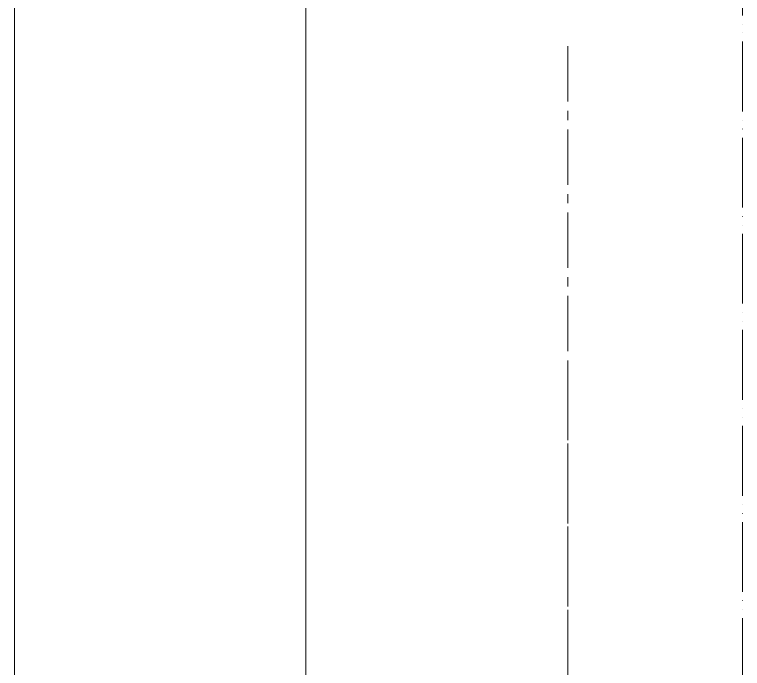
# Model space of a CAD drawing. Header units: millimetres. Extents: x 163705 to 1616509, y 81827 to 302547.
# Drawn here: x 204528 to 207028, y 159149 to 161396 of the extents above; entities that cross this region are included whole.
import ezdxf

# ---------------------------------------------------------------- set-up
doc = ezdxf.new("R2010")
doc.units = ezdxf.units.MM
doc.header["$LTSCALE"] = 10
doc.linetypes.add('ACAD_ISO05W100', pattern=[33, 24, -3, 0, -3, 0, -3])
doc.linetypes.add('CENTER2', pattern=[28.575, 19.05, -3.175, 3.175, -3.175])
for name, color, linetype, lineweight in [('1-中心线', 1, 'CENTER2', 0), ('1-双点线', 8, 'ACAD_ISO05W100', 0), ('1-建筑轮廓', 7, 'Continuous', 20)]:
    doc.layers.add(name, color=color, linetype=linetype, lineweight=lineweight)

# ---------------------------------------------------------------- blocks, each defined once
blk = doc.blocks.new('G$C5C029050')
for p, q in [((22818.6, 77039.4), (22818.6, 9039.4)), ((23818.6, 77039.4), (23818.6, 9039.4))]:
    blk.add_line(p, q)
at = {"layer": '1-双点线'}
blk.add_line((25318.6, 77039.4), (25318.6, 45039.4), dxfattribs=at)
blk = doc.blocks.new('A$C5a2f2e4f')
at = {"layer": '1-中心线'}
blk.add_line((7003, 19127.4), (7003, 0), dxfattribs=at)

msp = doc.modelspace()

# ---------------------------------------------------------------- linework, layer by layer
at = {"layer": '1-中心线'}
msp.add_line((206427.833, 161286.876), (206427.833, 140759.499), dxfattribs=at)

# ---------------------------------------------------------------- block references
msp.add_blockref('A$C5a2f2e4f', (199424.833, 141059.499))
at = {"layer": '1-建筑轮廓'}
msp.add_blockref('G$C5C029050', (181709.24, 95820.209), dxfattribs=at)

doc.saveas('drawing.dxf')
